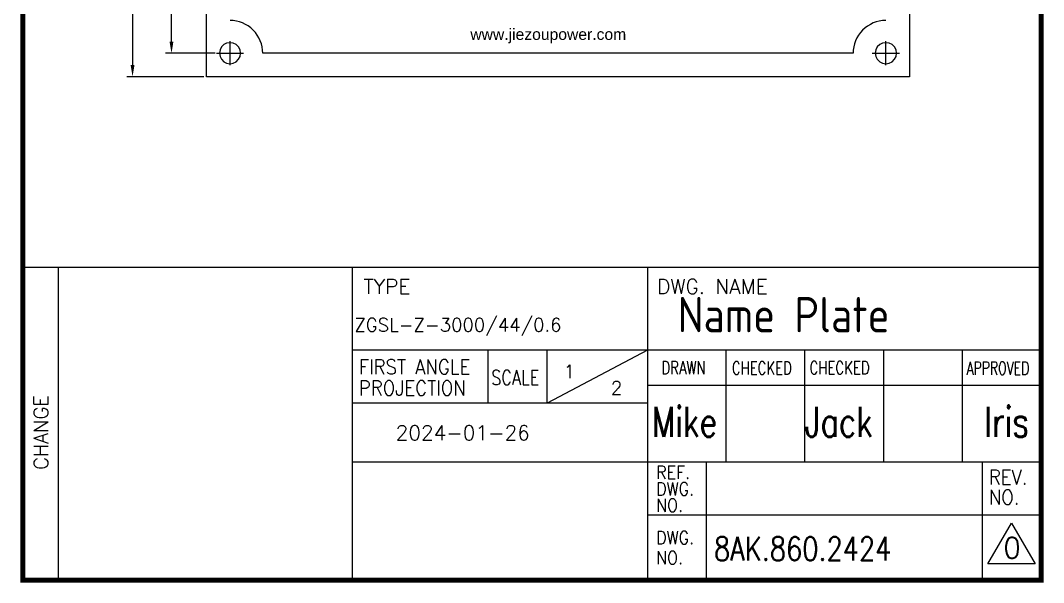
# Model space of a CAD drawing. Header units: millimetres. Extents: x 88585 to 99951, y -167251 to -159927.
# Drawn here: x 99732.4 to 99950.8, y -166129.5 to -166009.4 of the extents above; entities that cross this region are included whole.
import ezdxf

# ---------------------------------------------------------------- set-up
doc = ezdxf.new("R2010")
doc.units = ezdxf.units.MM
doc.header["$LTSCALE"] = 13
doc.linetypes.add('CENTER', pattern=[50.8, 31.75, -6.35, 6.35, -6.35])
doc.layers.get('0').update_dxf_attribs({"color": 1, "linetype": 'CENTER'})
for name, color, linetype in [('1', 4, 'Continuous'), ('2', 3, 'Continuous'), ('PDF_Geometry', 7, 'Continuous')]:
    doc.layers.add(name, color=color, linetype=linetype)
doc.styles.add('Note Text (ANSI)', font='arial.ttf')
doc.styles.add('ROMANS', font='romans.shx', dxfattribs={"bigfont": 'whgtxt.shx'})
doc.styles.get("Standard").update_dxf_attribs({"font": 'gbenor.shx', "bigfont": 'gbcbig.shx'})
doc.dimstyles.new('ISO-25', dxfattribs={"dimtxt": 2.5, "dimasz": 2.5, "dimexe": 1.25, "dimexo": 0.625, "dimtad": 1, "dimtxsty": 'Standard', "dimcen": 2.5, "dimadec": 0, "dimazin": 0, "dimtfac": 1, "dimtmove": 0, "dimatfit": 3, "dimfxl": 1, "dimarcsym": 0})

# ---------------------------------------------------------------- blocks, each defined once
blk = doc.blocks.new('*D964')
at = {"layer": '2', "color": 0, "linetype": 'Continuous', "lineweight": -2}
for p, q in [((99773.95, -165851.35), (99763.4, -165851.35)), ((99764.65, -166013.87), (99764.65, -165853.85)), ((99773.95, -166016.37), (99763.4, -166016.37))]:
    blk.add_line(p, q, dxfattribs=at)
at = {"layer": '2', "color": 0, "linetype": 'Continuous'}
for points in [[(99764.23, -165853.85), (99765.06, -165853.85), (99764.65, -165851.35)], [(99764.23, -166013.87), (99765.06, -166013.87), (99764.65, -166016.37)]]:
    blk.add_solid(points, dxfattribs=at)
at = {"layer": 'Defpoints', "color": 0, "linetype": 'Continuous'}
for p in [(99764.65, -165851.35), (99774.57, -165851.35), (99774.57, -166016.37)]:
    blk.add_point(p, dxfattribs=at)
at = {"layer": '2', "color": 0, "linetype": 'Continuous', "insert": (99762.77, -165933.86), "char_height": 2.5, "attachment_point": 5, "rotation": 90}
blk.add_mtext('165', dxfattribs=at)
blk = doc.blocks.new('*D965')
at = {"layer": '2', "color": 0, "linetype": 'Continuous', "lineweight": -2}
for p, q in [((99771.53, -165846.35), (99755.08, -165846.35)), ((99756.33, -165848.85), (99756.33, -166018.87)), ((99771.53, -166021.37), (99755.08, -166021.37))]:
    blk.add_line(p, q, dxfattribs=at)
at = {"layer": '2', "color": 0, "linetype": 'Continuous'}
for points in [[(99755.92, -165848.85), (99756.75, -165848.85), (99756.33, -165846.35)], [(99755.92, -166018.87), (99756.75, -166018.87), (99756.33, -166021.37)]]:
    blk.add_solid(points, dxfattribs=at)
at = {"layer": 'Defpoints', "color": 0, "linetype": 'Continuous'}
for p in [(99772.16, -165846.35), (99756.33, -166021.37), (99772.16, -166021.37)]:
    blk.add_point(p, dxfattribs=at)
at = {"layer": '2', "color": 0, "linetype": 'Continuous', "insert": (99754.46, -165933.86), "char_height": 2.5, "attachment_point": 5, "rotation": 90}
blk.add_mtext('175', dxfattribs=at)

msp = doc.modelspace()

# ---------------------------------------------------------------- linework, layer by layer
at = {"layer": '1', "color": 0, "linetype": 'Continuous'}
for p, q in [((99732.931, -166128.935), (99732.931, -165779.915)), ((99950.281, -165779.915), (99950.281, -166128.935)), ((99950.281, -166128.935), (99732.931, -166128.935))]:
    msp.add_line(p, q, dxfattribs=at)
at = {"layer": '1'}
msp.add_line((99803.281, -166128.975), (99740.491, -166128.975), dxfattribs=at)
at = {"layer": '1', "const_width": 1.05}
msp.add_lwpolyline([(99732.931, -165779.915), (99950.281, -165779.915), (99950.281, -166128.935), (99732.931, -166128.935), (99732.931, -165779.915), (99950.281, -165779.915)], dxfattribs=at)
at = {"layer": '2'}
for p, q in [((99950.281, -166062.155), (99732.931, -166062.155)), ((99950.281, -166062.155), (99732.931, -166062.155)), ((99740.491, -166128.935), (99740.491, -166062.155)), ((99803.281, -166128.935), (99803.281, -166062.155)), ((99866.281, -166062.155), (99866.281, -166128.935)), ((99950.281, -166079.795), (99803.281, -166079.795)), ((99832.261, -166091.135), (99832.261, -166079.795)), ((99866.281, -166079.795), (99844.861, -166091.135)), ((99844.861, -166091.135), (99844.861, -166079.795)), ((99883.081, -166103.735), (99883.081, -166079.795)), ((99899.881, -166103.735), (99899.881, -166079.795)), ((99916.681, -166103.735), (99916.681, -166079.795)), ((99933.481, -166103.735), (99933.481, -166079.795)), ((99950.281, -166087.355), (99866.281, -166087.355)), ((99866.281, -166091.135), (99803.281, -166091.135)), ((99950.281, -166103.735), (99803.281, -166103.735)), ((99878.881, -166128.935), (99878.881, -166103.735)), ((99937.681, -166103.735), (99937.681, -166128.935)), ((99950.281, -166115.075), (99866.281, -166115.075)), ((99938.941, -166125.469), (99943.981, -166116.739)), ((99943.981, -166116.739), (99949.021, -166125.469)), ((99949.021, -166125.469), (99938.941, -166125.469))]:
    msp.add_line(p, q, dxfattribs=at)
at = {"layer": 'PDF_Geometry', "lineweight": 25}
for points in [[(99772.156, -165846.355), (99922.177, -165846.355), (99922.177, -166021.37), (99772.156, -166021.37), (99772.156, -165846.355)], [(99779.402, -166016.371), (99779.289, -166015.641), (99778.952, -166015.023), (99778.447, -166014.518), (99777.829, -166014.237), (99777.155, -166014.125), (99776.425, -166014.237), (99775.807, -166014.518), (99775.302, -166015.023), (99775.021, -166015.641), (99774.908, -166016.371), (99775.021, -166017.045), (99775.302, -166017.663), (99775.807, -166018.169), (99776.425, -166018.506), (99777.155, -166018.618), (99777.829, -166018.506), (99778.447, -166018.169), (99778.952, -166017.663), (99779.289, -166017.045), (99779.402, -166016.371)], [(99777.155, -166018.899), (99777.155, -166013.788)], [(99919.425, -166016.371), (99919.313, -166015.641), (99918.976, -166015.023), (99918.47, -166014.518), (99917.853, -166014.237), (99917.122, -166014.125), (99916.448, -166014.237), (99915.831, -166014.518), (99915.325, -166015.023), (99914.988, -166015.641), (99914.876, -166016.371), (99914.988, -166017.045), (99915.325, -166017.663), (99915.831, -166018.169), (99916.448, -166018.506), (99917.122, -166018.618), (99917.853, -166018.506), (99918.47, -166018.169), (99918.976, -166017.663), (99919.313, -166017.045), (99919.425, -166016.371)], [(99917.122, -166018.899), (99917.122, -166013.788)], [(99774.234, -166016.371), (99780.02, -166016.371)], [(99774.571, -166016.371), (99779.683, -166016.371)], [(99910.158, -166016.371), (99784.12, -166016.371)], [(99914.258, -166016.371), (99920.043, -166016.371)], [(99914.595, -166016.371), (99919.706, -166016.371)]]:
    msp.add_lwpolyline(points, dxfattribs=at)
for centre, radius, start, end in [((99777.169, -166016.322), 6.955, 359.59046, 90.11743), ((99917.14, -166016.346), 6.985, 90.14542, 180.21199)]:
    msp.add_arc(centre, radius, start, end, dxfattribs=at)

# ---------------------------------------------------------------- texts
at = {"color": 4}
msp.add_text('Name Plate', height=7.56, dxfattribs=at).set_placement((99872.694, -166076.005))
at = {"color": 4, "style": 'ROMANS', "width": 0.8}
msp.add_text('8AK.860.2424', height=5.04, dxfattribs=at).set_placement((99880.463, -166124.746))
at = {"layer": '2', "style": 'ROMANS'}
for s, height, p in [('TYPE', 3.15, (99805.639, -166067.789)), ('DWG. NAME', 3.15, (99868.296, -166067.789)), ('1', 2.835, (99848.363, -166085.762))]:
    msp.add_text(s, height=height, dxfattribs=at).set_placement(p)
at = {"layer": '2', "color": 4, "style": 'ROMANS'}
for s, height, p in [('ZGSL-Z-3000/44/0.6', 2.835, (99803.682, -166075.824)), ('2', 2.835, (99858.436, -166089.297)), ('2024-01-26', 3.15, (99812.522, -166099.026)), ('0', 4.41, (99942.19, -166124.244))]:
    msp.add_text(s, height=height, dxfattribs=at).set_placement(p)
at = {"layer": '2', "style": 'ROMANS'}
for s, height, width, p in [('FIRST ANGLE', 3.15, 0.9, (99804.638, -166084.963)), ('DRAWN', 2.772, 0.75, (99869.227, -166084.956)), ('CHECKED', 2.772, 0.75, (99884.249, -166084.998)), ('CHECKED', 2.772, 0.75, (99900.85, -166084.956)), ('APPROVED', 2.772, 0.7, (99934.375, -166085.043)), ('SCALE', 3.15, 0.8, (99832.899, -166087.216)), ('PROJECTION', 3.15, 0.9, (99804.638, -166089.468)), ('Mike', 6.4375, 0.75, (99867.232, -166098.345)), ('Jack', 6.4375, 0.75, (99899.882, -166098.345)), ('lris', 6.4375, 0.75, (99938.163, -166098.345)), ('REF.', 2.772, 0.9, (99868.091, -166107.322)), ('REV.', 3.15, 0.9, (99939.114, -166108.516)), ('DWG.', 2.772, 0.9, (99868.091, -166110.835)), ('NO.', 3.15, 0.9, (99939.114, -166112.811)), ('NO.', 2.772, 0.9, (99868.091, -166114.323)), ('DWG.', 2.772, 0.9, (99868.088, -166121.25)), ('NO.', 2.772, 0.9, (99868.088, -166125.546))]:
    msp.add_text(s, height=height, dxfattribs=dict(at, width=width)).set_placement(p)
msp.add_text('CHANGE', height=3.024, rotation=90, dxfattribs=at).set_placement((99738.288, -166105.362))
at = {"layer": '2', "linetype": 'Continuous', "insert": (99828.436, -166014.234), "char_height": 2.40214, "attachment_point": 7, "style": 'Note Text (ANSI)'}
msp.add_mtext('{\\W0.997175;www.jiezoupower.com}', dxfattribs=at)

# ---------------------------------------------------------------- dimensions: what is measured, and where the dimension line sits
at = {"layer": '2', "linetype": 'Continuous'}
for base, p1, p2, picture, middle in [((99756.335, -166021.37), (99772.156, -165846.355), (99772.156, -166021.37), '*D965', (99754.46, -165933.863)), ((99764.646, -165851.354), (99774.571, -166016.371), (99774.571, -165851.354), '*D964', (99762.771, -165933.863))]:
    dim = msp.add_linear_dim(base=base, p1=p1, p2=p2, angle=90, dimstyle='ISO-25', override={"dimdec": 0}, dxfattribs=at)
    dim.commit()
    dim.dimension.update_dxf_attribs({"geometry": picture, "text_midpoint": middle})

doc.saveas('drawing.dxf')
